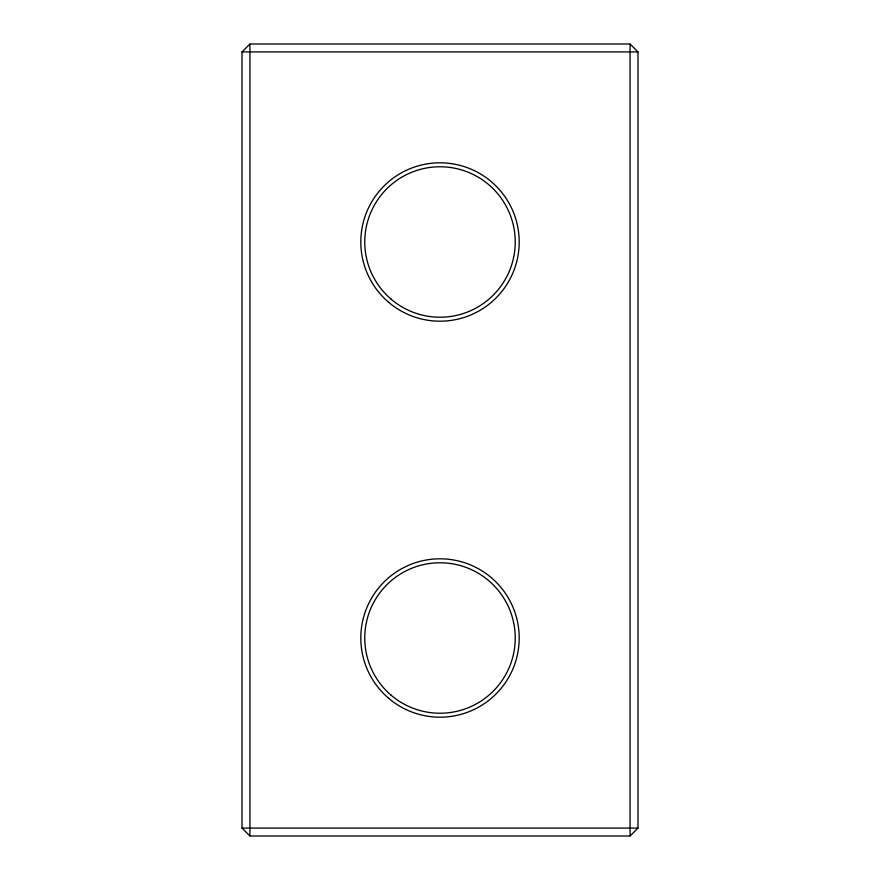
<?xml version="1.0" encoding="UTF-8"?>
<svg xmlns="http://www.w3.org/2000/svg" width="880" height="880" viewBox="0 0 880 880"><rect width="100%" height="100%" fill="white"/><g stroke="black" fill="none" stroke-linecap="round" stroke-linejoin="round"><path stroke-width="1.32" d="M242 51.92L249.92 44L630.08 44L638 51.92L638 828.08L630.08 836L249.92 836L242 828.08L242 51.92L630.08 51.92M242 828.08L638 828.08M630.08 51.876L638 51.92M630.08 44L630.08 836M249.92 44L249.92 836M391.171 695.244A75.24 75.24 0 0 0 513.986 651.662A75.24 75.24 0 0 0 414.832 567.094A75.24 75.24 0 0 0 391.171 695.244M388.608 698.258A79.2 79.2 0 0 0 517.88 652.377A79.2 79.2 0 0 0 413.512 563.365A79.2 79.2 0 0 0 388.608 698.258M388.608 302.258A79.2 79.2 0 0 0 517.88 256.377A79.2 79.2 0 0 0 413.512 167.365A79.2 79.2 0 0 0 388.608 302.258M391.171 299.244A75.24 75.24 0 0 0 513.986 255.662A75.24 75.24 0 0 0 414.832 171.094A75.24 75.24 0 0 0 391.171 299.244"/></g></svg>
